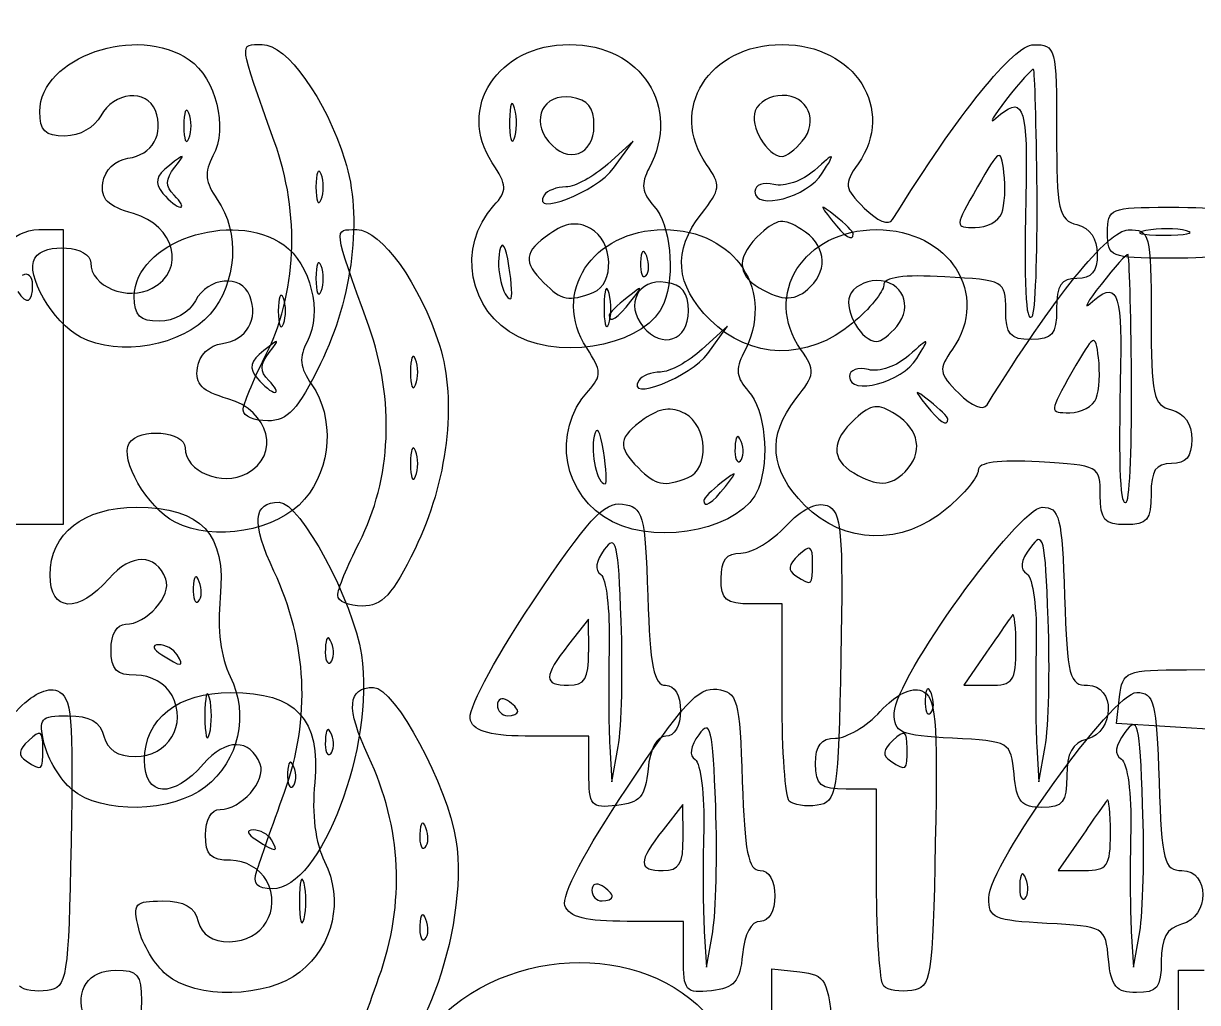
# Model space of a CAD drawing. Extents: x 0.12 to 3.39, y 0.54 to 2.4.
# Drawn here: x 2.194 to 2.5789, y 1.4214 to 1.7422 of the extents above; entities that cross this region are included whole.
import ezdxf

# ---------------------------------------------------------------- set-up
doc = ezdxf.new("R2010")
doc.units = 0
doc.layers.get('0').update_dxf_attribs({"linetype": 'CONTINUOUS'})

msp = doc.modelspace()

# ---------------------------------------------------------------- linework, layer by layer
at = {"color": 7}
for p, q in [((2.248218, 1.712865), (2.248218, 1.712865)), ((2.354987, 1.714468), (2.354987, 1.714468)), ((2.38101, 1.708744), (2.38101, 1.708744)), ((2.393808, 1.703698), (2.385528, 1.696198)), ((2.387409, 1.694825), (2.393808, 1.703698)), ((2.449308, 1.703656), (2.449308, 1.703656)), ((2.387409, 1.694825), (2.387409, 1.694825)), ((2.291551, 1.692865), (2.291551, 1.692865)), ((2.45586, 1.693152), (2.45586, 1.693152)), ((2.243423, 1.685952), (2.243423, 1.685952)), ((2.526249, 1.687389), (2.526249, 1.687389)), ((2.514697, 1.680083), (2.514697, 1.680083)), ((2.19901, 1.674685), (2.206986, 1.674685)), ((2.206986, 1.674685), (2.206986, 1.626351)), ((2.575216, 1.674321), (2.575216, 1.674321)), ((2.46601, 1.67329), (2.46601, 1.67329)), ((2.549343, 1.673698), (2.549343, 1.673698)), ((2.291551, 1.662865), (2.291551, 1.662865)), ((2.353123, 1.662865), (2.353123, 1.662865)), ((2.398287, 1.66599), (2.398287, 1.66599)), ((2.196986, 1.656548), (2.196986, 1.656548)), ((2.45201, 1.656032), (2.45201, 1.656031)), ((2.279194, 1.652185), (2.279194, 1.652185)), ((2.380737, 1.654055), (2.380737, 1.654055)), ((2.385963, 1.653788), (2.385963, 1.653788)), ((2.393102, 1.651198), (2.393102, 1.651198)), ((2.411986, 1.648064), (2.411986, 1.648064)), ((2.419087, 1.645108), (2.419087, 1.645108)), ((2.424784, 1.643018), (2.416504, 1.635518)), ((2.418385, 1.634145), (2.424784, 1.643018)), ((2.480284, 1.642976), (2.480284, 1.642976)), ((2.212677, 1.639498), (2.212677, 1.639498)), ((2.356076, 1.639646), (2.356076, 1.639646)), ((2.322527, 1.632185), (2.322527, 1.632185)), ((2.418385, 1.634145), (2.418385, 1.634145)), ((2.486836, 1.632472), (2.486836, 1.632472)), ((2.206986, 1.626351), (2.206986, 1.578018)), ((2.274399, 1.625272), (2.274399, 1.625272)), ((2.557225, 1.626709), (2.557225, 1.626709)), ((2.545673, 1.619403), (2.545673, 1.619403)), ((2.26601, 1.615497), (2.26601, 1.615497)), ((2.496986, 1.61261), (2.496986, 1.61261)), ((2.429263, 1.60531), (2.429263, 1.60531)), ((2.322527, 1.602185), (2.322527, 1.602185)), ((2.384099, 1.602185), (2.384099, 1.602185)), ((2.482986, 1.595352), (2.482986, 1.595351)), ((2.411713, 1.593375), (2.411714, 1.593375)), ((2.424078, 1.590518), (2.424078, 1.590518)), ((2.450063, 1.584428), (2.450063, 1.584428)), ((2.243653, 1.578818), (2.243653, 1.578818)), ((2.387052, 1.578966), (2.387052, 1.578966)), ((2.196986, 1.578018), (2.186986, 1.578018)), ((2.206986, 1.578018), (2.196986, 1.578018)), ((2.452676, 1.565496), (2.452676, 1.565496)), ((2.25162, 1.559323), (2.25162, 1.559323)), ((2.296986, 1.554817), (2.296986, 1.554817)), ((2.442676, 1.552031), (2.432676, 1.552031)), ((2.442676, 1.52092), (2.442676, 1.552031)), ((2.379191, 1.547031), (2.372673, 1.538698)), ((2.379269, 1.536198), (2.379191, 1.547031)), ((2.389931, 1.546427), (2.389932, 1.546427)), ((2.529913, 1.546957), (2.529914, 1.546957)), ((2.294954, 1.539323), (2.294954, 1.539323)), ((2.379265, 1.536198), (2.379269, 1.536198)), ((2.509704, 1.536198), (2.502223, 1.525364)), ((2.519344, 1.537586), (2.519343, 1.537586)), ((2.244343, 1.535364), (2.244343, 1.535364)), ((2.575242, 1.530491), (2.59614, 1.530618)), ((2.502223, 1.525364), (2.510783, 1.525364)), ((2.254974, 1.521198), (2.254974, 1.521198)), ((2.49162, 1.522656), (2.49162, 1.522656)), ((2.552313, 1.512853), (2.553329, 1.521609)), ((2.35601, 1.516834), (2.35601, 1.516834)), ((2.590828, 1.510446), (2.552313, 1.512853)), ((2.294954, 1.509323), (2.294954, 1.509323)), ((2.379343, 1.508698), (2.360905, 1.508698)), ((2.379343, 1.496809), (2.379343, 1.508698)), ((2.386186, 1.505364), (2.386887, 1.493698)), ((2.386887, 1.493698), (2.388948, 1.50529)), ((2.526186, 1.505364), (2.526887, 1.493698)), ((2.526887, 1.493698), (2.528948, 1.50529)), ((2.200319, 1.504816), (2.200319, 1.504816)), ((2.483653, 1.504816), (2.483653, 1.504816)), ((2.282597, 1.498643), (2.282596, 1.498643)), ((2.379343, 1.496809), (2.379343, 1.496809)), ((2.518721, 1.496198), (2.518721, 1.496198)), ((2.209855, 1.491198), (2.209855, 1.491198)), ((2.473653, 1.491351), (2.463653, 1.491351)), ((2.473653, 1.46024), (2.473653, 1.491351)), ((2.410167, 1.486351), (2.403649, 1.478018)), ((2.410245, 1.475518), (2.410167, 1.486351)), ((2.420907, 1.485747), (2.420908, 1.485747)), ((2.445039, 1.487446), (2.445039, 1.487446)), ((2.56089, 1.486277), (2.56089, 1.486277)), ((2.32593, 1.478643), (2.32593, 1.478643)), ((2.275319, 1.474684), (2.275319, 1.474684)), ((2.410242, 1.475518), (2.410245, 1.475518)), ((2.54068, 1.475518), (2.533199, 1.464684)), ((2.55032, 1.476906), (2.550319, 1.476906)), ((2.270466, 1.464531), (2.270466, 1.464531)), ((2.533199, 1.464684), (2.54176, 1.464684)), ((2.28595, 1.460518), (2.28595, 1.460518)), ((2.522597, 1.461976), (2.522596, 1.461976)), ((2.386986, 1.456154), (2.386986, 1.456154)), ((2.32593, 1.448643), (2.32593, 1.448643)), ((2.410319, 1.448018), (2.391881, 1.448018)), ((2.410319, 1.436129), (2.410319, 1.448018)), ((2.417162, 1.444684), (2.417863, 1.433018)), ((2.417863, 1.433018), (2.419924, 1.44461)), ((2.557162, 1.444684), (2.557863, 1.433018)), ((2.557863, 1.433018), (2.559924, 1.44461)), ((2.410319, 1.436129), (2.410319, 1.436129)), ((2.439343, 1.383694), (2.439343, 1.43247)), ((2.439343, 1.43247), (2.44851, 1.431415)), ((2.549697, 1.435518), (2.549697, 1.435518)), ((2.572677, 1.383694), (2.572677, 1.432027)), ((2.572677, 1.432027), (2.58101, 1.432027)), ((2.240831, 1.430518), (2.240831, 1.430518)), ((2.476016, 1.426766), (2.476016, 1.426766))]:
    msp.add_line(p, q, dxfattribs=at)
for points in [[(2.199343, 1.713456), (2.199343, 1.731201), (2.231365, 1.742249), (2.248338, 1.730361)], [(2.276211, 1.703698), (2.264358, 1.736726), (2.264529, 1.735365), (2.272241, 1.735365)], [(2.272241, 1.735365), (2.280265, 1.735365), (2.293057, 1.717511), (2.299377, 1.697491)], [(2.347643, 1.696614), (2.33588, 1.714567), (2.349472, 1.735365), (2.372969, 1.735365)], [(2.372969, 1.735365), (2.396575, 1.735365), (2.409785, 1.714875), (2.399077, 1.694868)], [(2.417891, 1.696071), (2.405272, 1.714087), (2.418693, 1.735365), (2.442677, 1.735365)], [(2.442677, 1.735365), (2.466561, 1.735365), (2.480085, 1.714092), (2.467566, 1.696218)], [(2.478903, 1.677973), (2.500647, 1.713023), (2.518583, 1.735244), (2.525177, 1.735301)], [(2.525177, 1.735301), (2.532378, 1.735367), (2.532677, 1.734223), (2.532677, 1.706719)], [(2.248338, 1.730361), (2.257118, 1.724211), (2.261066, 1.708144), (2.256084, 1.698835)], [(2.525118, 1.727207), (2.524692, 1.727543), (2.520704, 1.723142), (2.516255, 1.717425)], [(2.526249, 1.687389), (2.526053, 1.708952), (2.525544, 1.72687), (2.525118, 1.727207)], [(2.237215, 1.713698), (2.23446, 1.720878), (2.223533, 1.719859), (2.219343, 1.712031)], [(2.354987, 1.714468), (2.354141, 1.717711), (2.353394, 1.715865), (2.353327, 1.710365)], [(2.373495, 1.718098), (2.364427, 1.719386), (2.360113, 1.710804), (2.366164, 1.703513)], [(2.38101, 1.708744), (2.38101, 1.714805), (2.378992, 1.717318), (2.373495, 1.718098)], [(2.442677, 1.718698), (2.438895, 1.718698), (2.43493, 1.716429), (2.433866, 1.713656)], [(2.449308, 1.703656), (2.454847, 1.710329), (2.451157, 1.718698), (2.442677, 1.718698)], [(2.516255, 1.717425), (2.511807, 1.711709), (2.510232, 1.708906), (2.512755, 1.711198)], [(2.512755, 1.711198), (2.521334, 1.718988), (2.523113, 1.715393), (2.52265, 1.691198)], [(2.207559, 1.705365), (2.201083, 1.705365), (2.199343, 1.707078), (2.199343, 1.713456)], [(2.228228, 1.69806), (2.236229, 1.699199), (2.240157, 1.706033), (2.237215, 1.713698)], [(2.248218, 1.712865), (2.247293, 1.715156), (2.246536, 1.713281), (2.246536, 1.708698)], [(2.248218, 1.704531), (2.249142, 1.706823), (2.249142, 1.710573), (2.248218, 1.712865)], [(2.354863, 1.704468), (2.355777, 1.706725), (2.355832, 1.711225), (2.354987, 1.714468)], [(2.433866, 1.713656), (2.43195, 1.708664), (2.437821, 1.698698), (2.442677, 1.698698)], [(2.219343, 1.712031), (2.217257, 1.708133), (2.212364, 1.705365), (2.207559, 1.705365)], [(2.353327, 1.710365), (2.35326, 1.704865), (2.35395, 1.702211), (2.354863, 1.704468)], [(2.246536, 1.708698), (2.246536, 1.704115), (2.247293, 1.70224), (2.248218, 1.704531)], [(2.366164, 1.703513), (2.372409, 1.695987), (2.38101, 1.699018), (2.38101, 1.708744)], [(2.532677, 1.706719), (2.532677, 1.680877), (2.533329, 1.677903), (2.539343, 1.676331)], [(2.273046, 1.632756), (2.283699, 1.653636), (2.284857, 1.679606), (2.276211, 1.703698)], [(2.442677, 1.698698), (2.444061, 1.698698), (2.447045, 1.700929), (2.449308, 1.703656)], [(2.515425, 1.693385), (2.514388, 1.70162), (2.514035, 1.701428), (2.506744, 1.688667)], [(2.220014, 1.69006), (2.220614, 1.69426), (2.22388, 1.69744), (2.228228, 1.69806)], [(2.243589, 1.695119), (2.247201, 1.699754), (2.246993, 1.699828), (2.241802, 1.695755)], [(2.256084, 1.698835), (2.253203, 1.693454), (2.253525, 1.690281), (2.257528, 1.684565)], [(2.299377, 1.697491), (2.305187, 1.679084), (2.301994, 1.652517), (2.291358, 1.630778)], [(2.45586, 1.693152), (2.460241, 1.700288), (2.460213, 1.700298), (2.453259, 1.694114)], [(2.241802, 1.695755), (2.237294, 1.692218), (2.236808, 1.690086), (2.23971, 1.686589)], [(2.243423, 1.685952), (2.240417, 1.688957), (2.240456, 1.691097), (2.243589, 1.695119)], [(2.291551, 1.692865), (2.290627, 1.695156), (2.28987, 1.693281), (2.28987, 1.688698)], [(2.348198, 1.682583), (2.352654, 1.687529), (2.352594, 1.689059), (2.347643, 1.696614)], [(2.364716, 1.685968), (2.360208, 1.678673), (2.381854, 1.687121), (2.387409, 1.694825)], [(2.385528, 1.696198), (2.380973, 1.692073), (2.374807, 1.688698), (2.371825, 1.688698)], [(2.399077, 1.694868), (2.396296, 1.68967), (2.396674, 1.686822), (2.400744, 1.682325)], [(2.416224, 1.67988), (2.422578, 1.687958), (2.422706, 1.689196), (2.417891, 1.696071)], [(2.453259, 1.694114), (2.449392, 1.690676), (2.44343, 1.688595), (2.440009, 1.68949)], [(2.467566, 1.696218), (2.46286, 1.6895), (2.463024, 1.688351), (2.469626, 1.681749)], [(2.230014, 1.679954), (2.221511, 1.682378), (2.219244, 1.68467), (2.220014, 1.69006)], [(2.291551, 1.684531), (2.292475, 1.686823), (2.292475, 1.690573), (2.291551, 1.692865)], [(2.433788, 1.687233), (2.433788, 1.680722), (2.451075, 1.685358), (2.45586, 1.693152)], [(2.440009, 1.68949), (2.436565, 1.69039), (2.433788, 1.689379), (2.433788, 1.687233)], [(2.514697, 1.680083), (2.515692, 1.682678), (2.51602, 1.688664), (2.515425, 1.693385)], [(2.52265, 1.691198), (2.521964, 1.655217), (2.522458, 1.644035), (2.524642, 1.646218)], [(2.23971, 1.686589), (2.241791, 1.684082), (2.244359, 1.682031), (2.245418, 1.682031)], [(2.245418, 1.682031), (2.246477, 1.682031), (2.245579, 1.683795), (2.243423, 1.685952)], [(2.28987, 1.688698), (2.28987, 1.684115), (2.290626, 1.68224), (2.291551, 1.684531)], [(2.371825, 1.688698), (2.368843, 1.688698), (2.365644, 1.687469), (2.364716, 1.685968)], [(2.506744, 1.688667), (2.499204, 1.675469), (2.499198, 1.675365), (2.506015, 1.675365)], [(2.524642, 1.646218), (2.525723, 1.6473), (2.526446, 1.665826), (2.526249, 1.687389)], [(2.257528, 1.684565), (2.265005, 1.67389), (2.26396, 1.657228), (2.255172, 1.647011)], [(2.356076, 1.639646), (2.33982, 1.647871), (2.335946, 1.668985), (2.348198, 1.682583)], [(2.400744, 1.682325), (2.406091, 1.676417), (2.407706, 1.660331), (2.403939, 1.650514)], [(2.460177, 1.679123), (2.45489, 1.683269), (2.454772, 1.683152), (2.458918, 1.677865)], [(2.549343, 1.673698), (2.549343, 1.681661), (2.550232, 1.682031), (2.569343, 1.682031)], [(2.569343, 1.682031), (2.588454, 1.682031), (2.589343, 1.681661), (2.589343, 1.673698)], [(2.23621, 1.655472), (2.247372, 1.661445), (2.243674, 1.67606), (2.230014, 1.679954)], [(2.23032, 1.652776), (2.23032, 1.670521), (2.262341, 1.681569), (2.279314, 1.669681)], [(2.419087, 1.645108), (2.407595, 1.6566), (2.406678, 1.667743), (2.416224, 1.67988)], [(2.449024, 1.674791), (2.443078, 1.678504), (2.441094, 1.678299), (2.435691, 1.673409)], [(2.46601, 1.67329), (2.46601, 1.673982), (2.463385, 1.676607), (2.460177, 1.679123)], [(2.469626, 1.681749), (2.473915, 1.677459), (2.477643, 1.675942), (2.478903, 1.677973)], [(2.506015, 1.675365), (2.509794, 1.675365), (2.513701, 1.677488), (2.514697, 1.680083)], [(2.189054, 1.669527), (2.190142, 1.672364), (2.194622, 1.674685), (2.19901, 1.674685)], [(2.307187, 1.643018), (2.295334, 1.676046), (2.295505, 1.674685), (2.303217, 1.674685)], [(2.303217, 1.674685), (2.311241, 1.674685), (2.324034, 1.656831), (2.330353, 1.636811)], [(2.379859, 1.675089), (2.375431, 1.677458), (2.371695, 1.676971), (2.366525, 1.67335)], [(2.37862, 1.635934), (2.366856, 1.653887), (2.380448, 1.674685), (2.403945, 1.674685)], [(2.380737, 1.654055), (2.387979, 1.656834), (2.387385, 1.671061), (2.379859, 1.675089)], [(2.403945, 1.674685), (2.427551, 1.674685), (2.440761, 1.654195), (2.430054, 1.634188)], [(2.448867, 1.635391), (2.436248, 1.653407), (2.449669, 1.674685), (2.473653, 1.674685)], [(2.45201, 1.656031), (2.458065, 1.662087), (2.456818, 1.669923), (2.449024, 1.674791)], [(2.458918, 1.677865), (2.463273, 1.672312), (2.46601, 1.670546), (2.46601, 1.67329)], [(2.473653, 1.674685), (2.497537, 1.674685), (2.511062, 1.653412), (2.498542, 1.635538)], [(2.50988, 1.617293), (2.531623, 1.652343), (2.54956, 1.674564), (2.556153, 1.674621)], [(2.539343, 1.676331), (2.543658, 1.675202), (2.54601, 1.671784), (2.54601, 1.666643)], [(2.556153, 1.674621), (2.563354, 1.674687), (2.563653, 1.673543), (2.563653, 1.646039)], [(2.561882, 1.674388), (2.557736, 1.673591), (2.560343, 1.672908), (2.567677, 1.672871)], [(2.575216, 1.674321), (2.572029, 1.675156), (2.566029, 1.675186), (2.561882, 1.674388)], [(2.567677, 1.672871), (2.57501, 1.672838), (2.578403, 1.673487), (2.575216, 1.674321)], [(2.197685, 1.665378), (2.200943, 1.67065), (2.21601, 1.669365), (2.21601, 1.663815)], [(2.353123, 1.662865), (2.352041, 1.669629), (2.3509, 1.671434), (2.350085, 1.66767)], [(2.366525, 1.67335), (2.357971, 1.667359), (2.357596, 1.664255), (2.364581, 1.657269)], [(2.435691, 1.673409), (2.427779, 1.666249), (2.4276, 1.660045), (2.435176, 1.655632)], [(2.569343, 1.665365), (2.550232, 1.665365), (2.549343, 1.665735), (2.549343, 1.673698)], [(2.589343, 1.673698), (2.589343, 1.665735), (2.588454, 1.665365), (2.569343, 1.665365)], [(2.279314, 1.669681), (2.288094, 1.663531), (2.292042, 1.647464), (2.28706, 1.638155)], [(2.350085, 1.66767), (2.348844, 1.661941), (2.351111, 1.652031), (2.353661, 1.652031)], [(2.398287, 1.66599), (2.397223, 1.668649), (2.396433, 1.667859), (2.396273, 1.663976)], [(2.54601, 1.666643), (2.54601, 1.66092), (2.544145, 1.658698), (2.539343, 1.658698)], [(2.556094, 1.666527), (2.555668, 1.666863), (2.55168, 1.662462), (2.547231, 1.656745)], [(2.212677, 1.639498), (2.203566, 1.644303), (2.194419, 1.660093), (2.197685, 1.665378)], [(2.21601, 1.663815), (2.21601, 1.656103), (2.228077, 1.651119), (2.23621, 1.655472)], [(2.291551, 1.662865), (2.290627, 1.665156), (2.28987, 1.663281), (2.28987, 1.658698)], [(2.291551, 1.654531), (2.292475, 1.656823), (2.292475, 1.660573), (2.291551, 1.662865)], [(2.353661, 1.652031), (2.354318, 1.652031), (2.354076, 1.656906), (2.353123, 1.662865)], [(2.396273, 1.663976), (2.396129, 1.660462), (2.396917, 1.658493), (2.398024, 1.659601)], [(2.398024, 1.659601), (2.399132, 1.660709), (2.39925, 1.663583), (2.398287, 1.66599)], [(2.557225, 1.626709), (2.557029, 1.648272), (2.55652, 1.66619), (2.556094, 1.666527)], [(2.196986, 1.656548), (2.196986, 1.659406), (2.195462, 1.660803), (2.193599, 1.659651)], [(2.268192, 1.653018), (2.265436, 1.660198), (2.254509, 1.659179), (2.25032, 1.651351)], [(2.496004, 1.659235), (2.482387, 1.660004), (2.476, 1.659124), (2.476004, 1.656494)], [(2.51601, 1.648402), (2.51601, 1.657915), (2.515617, 1.658128), (2.496004, 1.659235)], [(2.192129, 1.654454), (2.194986, 1.649831), (2.196986, 1.650693), (2.196986, 1.656548)], [(2.28987, 1.658698), (2.28987, 1.654115), (2.290626, 1.65224), (2.291551, 1.654531)], [(2.364581, 1.657269), (2.370326, 1.651525), (2.37284, 1.651024), (2.380737, 1.654055)], [(2.385963, 1.653788), (2.385117, 1.657031), (2.384371, 1.655185), (2.384303, 1.649685)], [(2.404471, 1.657418), (2.395403, 1.658706), (2.391089, 1.650124), (2.39714, 1.642833)], [(2.393102, 1.651198), (2.397248, 1.656485), (2.39713, 1.656603), (2.391843, 1.652457)], [(2.411986, 1.648064), (2.411986, 1.654125), (2.409968, 1.656638), (2.404471, 1.657418)], [(2.435176, 1.655632), (2.442935, 1.651112), (2.447192, 1.651214), (2.45201, 1.656032)], [(2.473653, 1.658018), (2.469871, 1.658018), (2.465906, 1.655749), (2.464842, 1.652976)], [(2.476004, 1.656494), (2.476007, 1.654366), (2.471395, 1.648741), (2.465754, 1.643994)], [(2.480284, 1.642976), (2.485823, 1.649649), (2.482134, 1.658018), (2.473653, 1.658018)], [(2.539343, 1.658698), (2.534158, 1.658698), (2.532677, 1.656476), (2.532677, 1.648698)], [(2.547231, 1.656745), (2.542783, 1.651029), (2.541208, 1.648226), (2.543731, 1.650518)], [(2.543731, 1.650518), (2.55231, 1.658308), (2.554089, 1.654713), (2.553627, 1.630518)], [(2.238536, 1.644685), (2.23206, 1.644685), (2.23032, 1.646398), (2.23032, 1.652776)], [(2.25032, 1.651351), (2.248233, 1.647453), (2.24334, 1.644685), (2.238536, 1.644685)], [(2.259204, 1.63738), (2.267205, 1.638519), (2.271133, 1.645353), (2.268192, 1.653018)], [(2.279194, 1.652185), (2.278269, 1.654476), (2.277513, 1.652601), (2.277513, 1.648018)], [(2.279194, 1.643851), (2.280118, 1.646143), (2.280118, 1.649893), (2.279194, 1.652185)], [(2.385839, 1.643788), (2.386753, 1.646045), (2.386808, 1.650545), (2.385963, 1.653788)], [(2.391843, 1.652457), (2.388635, 1.64994), (2.38601, 1.647315), (2.38601, 1.646623)], [(2.38601, 1.646623), (2.38601, 1.64388), (2.388747, 1.645645), (2.393102, 1.651198)], [(2.464842, 1.652976), (2.462927, 1.647984), (2.468797, 1.638018), (2.473653, 1.638018)], [(2.277513, 1.648018), (2.277513, 1.643435), (2.278269, 1.64156), (2.279194, 1.643851)], [(2.403939, 1.650514), (2.398986, 1.637606), (2.37215, 1.631513), (2.356076, 1.639646)], [(2.384303, 1.649685), (2.384236, 1.644185), (2.384926, 1.641531), (2.385839, 1.643788)], [(2.39714, 1.642833), (2.403385, 1.635307), (2.411986, 1.638338), (2.411986, 1.648064)], [(2.524343, 1.638698), (2.517363, 1.638698), (2.51601, 1.640273), (2.51601, 1.648402)], [(2.532677, 1.648698), (2.532677, 1.640254), (2.53138, 1.638698), (2.524343, 1.638698)], [(2.255172, 1.647011), (2.246189, 1.636569), (2.225251, 1.632867), (2.212677, 1.639498)], [(2.465754, 1.643994), (2.451044, 1.631617), (2.432127, 1.632068), (2.419087, 1.645108)], [(2.563653, 1.646039), (2.563653, 1.620197), (2.564305, 1.617223), (2.57032, 1.615651)], [(2.304023, 1.572076), (2.314675, 1.592956), (2.315833, 1.618926), (2.307187, 1.643018)], [(2.473653, 1.638018), (2.475037, 1.638018), (2.478021, 1.640249), (2.480284, 1.642976)], [(2.546402, 1.632705), (2.545364, 1.64094), (2.545011, 1.640748), (2.53772, 1.627987)], [(2.25099, 1.62938), (2.25159, 1.63358), (2.254856, 1.63676), (2.259204, 1.63738)], [(2.274566, 1.634439), (2.278177, 1.639074), (2.277969, 1.639148), (2.272778, 1.635075)], [(2.28706, 1.638155), (2.28418, 1.632774), (2.284501, 1.629601), (2.288505, 1.623885)], [(2.330353, 1.636811), (2.336163, 1.618404), (2.33297, 1.591837), (2.322334, 1.570098)], [(2.379174, 1.621903), (2.38363, 1.626849), (2.38357, 1.628379), (2.37862, 1.635934)], [(2.486836, 1.632472), (2.491217, 1.639608), (2.491189, 1.639618), (2.484235, 1.633434)], [(2.26601, 1.615497), (2.26601, 1.617404), (2.269176, 1.62517), (2.273046, 1.632756)], [(2.272778, 1.635075), (2.26827, 1.631538), (2.267784, 1.629406), (2.270687, 1.625909)], [(2.274399, 1.625272), (2.271394, 1.628277), (2.271432, 1.630417), (2.274566, 1.634439)], [(2.322527, 1.632185), (2.321603, 1.634476), (2.320846, 1.632601), (2.320846, 1.628018)], [(2.322527, 1.623851), (2.323452, 1.626143), (2.323452, 1.629893), (2.322527, 1.632185)], [(2.395692, 1.625288), (2.391184, 1.617993), (2.41283, 1.626441), (2.418385, 1.634145)], [(2.416504, 1.635518), (2.411949, 1.631393), (2.405783, 1.628018), (2.402801, 1.628018)], [(2.430054, 1.634188), (2.427272, 1.62899), (2.42765, 1.626142), (2.43172, 1.621645)], [(2.4472, 1.6192), (2.453554, 1.627278), (2.453682, 1.628516), (2.448867, 1.635391)], [(2.464764, 1.626553), (2.464764, 1.620042), (2.482051, 1.624678), (2.486836, 1.632472)], [(2.484235, 1.633434), (2.480369, 1.629996), (2.474406, 1.627915), (2.470985, 1.62881)], [(2.498542, 1.635538), (2.493837, 1.62882), (2.494, 1.627671), (2.500602, 1.621069)], [(2.545673, 1.619403), (2.546668, 1.621998), (2.546997, 1.627984), (2.546402, 1.632705)], [(2.26099, 1.619274), (2.252488, 1.621698), (2.25022, 1.62399), (2.25099, 1.62938)], [(2.291358, 1.630778), (2.283969, 1.615675), (2.280614, 1.612031), (2.274098, 1.612031)], [(2.470985, 1.62881), (2.467541, 1.62971), (2.464764, 1.628699), (2.464764, 1.626553)], [(2.553627, 1.630518), (2.55294, 1.594537), (2.553434, 1.583355), (2.555618, 1.585538)], [(2.270687, 1.625909), (2.272767, 1.623402), (2.275336, 1.621351), (2.276394, 1.621351)], [(2.276394, 1.621351), (2.277453, 1.621351), (2.276556, 1.623115), (2.274399, 1.625272)], [(2.320846, 1.628018), (2.320846, 1.623435), (2.321603, 1.62156), (2.322527, 1.623851)], [(2.402801, 1.628018), (2.399819, 1.628018), (2.39662, 1.626789), (2.395692, 1.625288)], [(2.53772, 1.627987), (2.53018, 1.614789), (2.530174, 1.614685), (2.536991, 1.614685)], [(2.555618, 1.585538), (2.556699, 1.58662), (2.557422, 1.605146), (2.557225, 1.626709)], [(2.288505, 1.623885), (2.295982, 1.61321), (2.294936, 1.596548), (2.286148, 1.586331)], [(2.387052, 1.578966), (2.370796, 1.587191), (2.366922, 1.608305), (2.379174, 1.621903)], [(2.43172, 1.621645), (2.437067, 1.615737), (2.438683, 1.599651), (2.434915, 1.589834)], [(2.491153, 1.618443), (2.485866, 1.622589), (2.485748, 1.622472), (2.489894, 1.617185)], [(2.500602, 1.621069), (2.504892, 1.616779), (2.50862, 1.615262), (2.50988, 1.617293)], [(2.267186, 1.594792), (2.278348, 1.600765), (2.27465, 1.61538), (2.26099, 1.619274)], [(2.410835, 1.614409), (2.406407, 1.616778), (2.402671, 1.616291), (2.397501, 1.61267)], [(2.450063, 1.584428), (2.438571, 1.59592), (2.437654, 1.607063), (2.4472, 1.6192)], [(2.48, 1.614111), (2.474054, 1.617824), (2.47207, 1.617619), (2.466667, 1.612729)], [(2.489894, 1.617185), (2.494249, 1.611632), (2.496986, 1.609866), (2.496986, 1.61261)], [(2.496986, 1.61261), (2.496986, 1.613302), (2.494361, 1.615927), (2.491153, 1.618443)], [(2.536991, 1.614685), (2.54077, 1.614685), (2.544677, 1.616808), (2.545673, 1.619403)], [(2.274098, 1.612031), (2.26965, 1.612031), (2.26601, 1.613591), (2.26601, 1.615497)], [(2.411714, 1.593375), (2.418956, 1.596154), (2.418361, 1.610381), (2.410835, 1.614409)], [(2.466667, 1.612729), (2.458756, 1.605569), (2.458576, 1.599365), (2.466153, 1.594952)], [(2.482986, 1.595351), (2.489042, 1.601407), (2.487794, 1.609243), (2.48, 1.614111)], [(2.57032, 1.615651), (2.574634, 1.614522), (2.576986, 1.611104), (2.576986, 1.605963)], [(2.228661, 1.604698), (2.23192, 1.60997), (2.246986, 1.608685), (2.246986, 1.603135)], [(2.384099, 1.602185), (2.383017, 1.608949), (2.381876, 1.610754), (2.381061, 1.60699)], [(2.397501, 1.61267), (2.388947, 1.606679), (2.388572, 1.603575), (2.395557, 1.596589)], [(2.381061, 1.60699), (2.37982, 1.601261), (2.382087, 1.591351), (2.384638, 1.591351)], [(2.429263, 1.60531), (2.428199, 1.607969), (2.427409, 1.607179), (2.427249, 1.603296)], [(2.429, 1.598921), (2.430108, 1.600029), (2.430226, 1.602903), (2.429263, 1.60531)], [(2.576986, 1.605963), (2.576986, 1.60024), (2.575121, 1.598018), (2.57032, 1.598018)], [(2.243653, 1.578818), (2.234542, 1.583623), (2.225395, 1.599413), (2.228661, 1.604698)], [(2.246986, 1.603135), (2.246986, 1.595423), (2.259053, 1.590439), (2.267186, 1.594792)], [(2.322527, 1.602185), (2.321603, 1.604476), (2.320846, 1.602601), (2.320846, 1.598018)], [(2.322527, 1.593851), (2.323452, 1.596143), (2.323452, 1.599893), (2.322527, 1.602185)], [(2.384638, 1.591351), (2.385294, 1.591351), (2.385052, 1.596226), (2.384099, 1.602185)], [(2.427249, 1.603296), (2.427105, 1.599782), (2.427893, 1.597813), (2.429, 1.598921)], [(2.320846, 1.598018), (2.320846, 1.593435), (2.321603, 1.59156), (2.322527, 1.593851)], [(2.52698, 1.598555), (2.513364, 1.599324), (2.506976, 1.598444), (2.50698, 1.595814)], [(2.546986, 1.587722), (2.546986, 1.597235), (2.546593, 1.597448), (2.52698, 1.598555)], [(2.57032, 1.598018), (2.565134, 1.598018), (2.563653, 1.595796), (2.563653, 1.588018)], [(2.395557, 1.596589), (2.401302, 1.590845), (2.403817, 1.590344), (2.411713, 1.593375)], [(2.424078, 1.590518), (2.428224, 1.595805), (2.428106, 1.595923), (2.42282, 1.591777)], [(2.466153, 1.594952), (2.473912, 1.590432), (2.478168, 1.590534), (2.482986, 1.595352)], [(2.50698, 1.595814), (2.506984, 1.593686), (2.502371, 1.588061), (2.49673, 1.583314)], [(2.434915, 1.589834), (2.429962, 1.576926), (2.403126, 1.570833), (2.387052, 1.578966)], [(2.42282, 1.591777), (2.419611, 1.58926), (2.416986, 1.586635), (2.416986, 1.585943)], [(2.416986, 1.585943), (2.416986, 1.5832), (2.419724, 1.584965), (2.424078, 1.590518)], [(2.286148, 1.586331), (2.277166, 1.575889), (2.256227, 1.572187), (2.243653, 1.578818)], [(2.55532, 1.578018), (2.548339, 1.578018), (2.546986, 1.579593), (2.546986, 1.587722)], [(2.563653, 1.588018), (2.563653, 1.579574), (2.562357, 1.578018), (2.55532, 1.578018)], [(2.202676, 1.561514), (2.202676, 1.575125), (2.213626, 1.583697), (2.23101, 1.583697)], [(2.23101, 1.583697), (2.252404, 1.583697), (2.260478, 1.575009), (2.258473, 1.554143)], [(2.276104, 1.562753), (2.268669, 1.57857), (2.26918, 1.585364), (2.277806, 1.585364)], [(2.277806, 1.585364), (2.28465, 1.585364), (2.302127, 1.552968), (2.30477, 1.53538)], [(2.360757, 1.552386), (2.379004, 1.579793), (2.384312, 1.585599), (2.390335, 1.584742)], [(2.390335, 1.584742), (2.397175, 1.583769), (2.397742, 1.581706), (2.39864, 1.554531)], [(2.443906, 1.577504), (2.449075, 1.583079), (2.45405, 1.58555), (2.457466, 1.58424)], [(2.49673, 1.583314), (2.48202, 1.570937), (2.463103, 1.571388), (2.450063, 1.584428)], [(2.457466, 1.58424), (2.46215, 1.582442), (2.462738, 1.575902), (2.461935, 1.5346)], [(2.479458, 1.516364), (2.479632, 1.527408), (2.52017, 1.583698), (2.527951, 1.583698)], [(2.527951, 1.583698), (2.533691, 1.583698), (2.534441, 1.580723), (2.535306, 1.554531)], [(2.389932, 1.546427), (2.388995, 1.572101), (2.388269, 1.575169), (2.384383, 1.569855)], [(2.429208, 1.568698), (2.432801, 1.568698), (2.439415, 1.57266), (2.443906, 1.577504)], [(2.529914, 1.546957), (2.528933, 1.573902), (2.528326, 1.576358), (2.524081, 1.570561)], [(2.296986, 1.554817), (2.296986, 1.556724), (2.300153, 1.56449), (2.304023, 1.572076)], [(2.452676, 1.565496), (2.452676, 1.571138), (2.451889, 1.571563), (2.448045, 1.567996)], [(2.524081, 1.570561), (2.520843, 1.566139), (2.520477, 1.56339), (2.522924, 1.561878)], [(2.24061, 1.560203), (2.237358, 1.568679), (2.229317, 1.568718), (2.221991, 1.560292)], [(2.322334, 1.570098), (2.314945, 1.554995), (2.31159, 1.551351), (2.305074, 1.551351)], [(2.384383, 1.569855), (2.381588, 1.566032), (2.381147, 1.562976), (2.383208, 1.561702)], [(2.422676, 1.560364), (2.422676, 1.566418), (2.424463, 1.568698), (2.429208, 1.568698)], [(2.448045, 1.567996), (2.44469, 1.564882), (2.444461, 1.563023), (2.447212, 1.561249)], [(2.279544, 1.490364), (2.288237, 1.514586), (2.287055, 1.539456), (2.276104, 1.562753)], [(2.447212, 1.561249), (2.452547, 1.557808), (2.452676, 1.557909), (2.452676, 1.565496)], [(2.221991, 1.560292), (2.211954, 1.548749), (2.202676, 1.549336), (2.202676, 1.561514)], [(2.227438, 1.545364), (2.234338, 1.545364), (2.242693, 1.554777), (2.24061, 1.560203)], [(2.25162, 1.559323), (2.250556, 1.561982), (2.249766, 1.561192), (2.249606, 1.557309)], [(2.251357, 1.552934), (2.252465, 1.554041), (2.252583, 1.556916), (2.25162, 1.559323)], [(2.383208, 1.561702), (2.385021, 1.560582), (2.386275, 1.550072), (2.385994, 1.538348)], [(2.432676, 1.552031), (2.424232, 1.552031), (2.422676, 1.553327), (2.422676, 1.560364)], [(2.522924, 1.561878), (2.524965, 1.560616), (2.526285, 1.550501), (2.525994, 1.538348)], [(2.249606, 1.557309), (2.249462, 1.553795), (2.25025, 1.551826), (2.251357, 1.552934)], [(2.258473, 1.554143), (2.257477, 1.543786), (2.258653, 1.534423), (2.26172, 1.528275)], [(2.305074, 1.551351), (2.300626, 1.551351), (2.296986, 1.552911), (2.296986, 1.554817)], [(2.340493, 1.513842), (2.339291, 1.516974), (2.347221, 1.532057), (2.360757, 1.552386)], [(2.39864, 1.554531), (2.399396, 1.531612), (2.400646, 1.525364), (2.404473, 1.525364)], [(2.535306, 1.554531), (2.536178, 1.528107), (2.536884, 1.525364), (2.542806, 1.525364)], [(2.518264, 1.54842), (2.517671, 1.547656), (2.513818, 1.542156), (2.509704, 1.536198)], [(2.519343, 1.537586), (2.519343, 1.544309), (2.518858, 1.549184), (2.518264, 1.54842)], [(2.222676, 1.537031), (2.222676, 1.542031), (2.224581, 1.545364), (2.227438, 1.545364)], [(2.388948, 1.50529), (2.390082, 1.511666), (2.390524, 1.530178), (2.389931, 1.546427)], [(2.528948, 1.50529), (2.530082, 1.511666), (2.530516, 1.530416), (2.529913, 1.546957)], [(2.294954, 1.539323), (2.293889, 1.541982), (2.2931, 1.541192), (2.29294, 1.537309)], [(2.230893, 1.528698), (2.224351, 1.528698), (2.222676, 1.530396), (2.222676, 1.537031)], [(2.238313, 1.538647), (2.235928, 1.538613), (2.236339, 1.537306), (2.239343, 1.535364)], [(2.244343, 1.535364), (2.24321, 1.537198), (2.240497, 1.538675), (2.238313, 1.538647)], [(2.29294, 1.537309), (2.292795, 1.533795), (2.293583, 1.531826), (2.29469, 1.532934)], [(2.29469, 1.532934), (2.295798, 1.534041), (2.295916, 1.536916), (2.294954, 1.539323)], [(2.372673, 1.538698), (2.36438, 1.528095), (2.36438, 1.525364), (2.372673, 1.525364)], [(2.372673, 1.525364), (2.377987, 1.525364), (2.379324, 1.527562), (2.379265, 1.536198)], [(2.385994, 1.538348), (2.385714, 1.526624), (2.3858, 1.511781), (2.386186, 1.505364)], [(2.510783, 1.525364), (2.518419, 1.525364), (2.519344, 1.526685), (2.519344, 1.537586)], [(2.525994, 1.538348), (2.525714, 1.526624), (2.5258, 1.511781), (2.526186, 1.505364)], [(2.239343, 1.535364), (2.245747, 1.531226), (2.246901, 1.531226), (2.244343, 1.535364)], [(2.30477, 1.53538), (2.309285, 1.505336), (2.291531, 1.458698), (2.275579, 1.458698)], [(2.461935, 1.5346), (2.46106, 1.489605), (2.460642, 1.486978), (2.454206, 1.486057)], [(2.242676, 1.522031), (2.24059, 1.525929), (2.235697, 1.528698), (2.230893, 1.528698)], [(2.26172, 1.528275), (2.26798, 1.515726), (2.26463, 1.500718), (2.253638, 1.492071)], [(2.553329, 1.521609), (2.554302, 1.530006), (2.555199, 1.530369), (2.575242, 1.530491)], [(2.191548, 1.516824), (2.196718, 1.522399), (2.201693, 1.52487), (2.205109, 1.52356)], [(2.254974, 1.521198), (2.254135, 1.524406), (2.25345, 1.521781), (2.25345, 1.515364)], [(2.30708, 1.502073), (2.299645, 1.51789), (2.300156, 1.524684), (2.308782, 1.524684)], [(2.308782, 1.524684), (2.315627, 1.524684), (2.333103, 1.492288), (2.335746, 1.4747)], [(2.391733, 1.491706), (2.409981, 1.519113), (2.415288, 1.524919), (2.421312, 1.524062)], [(2.404473, 1.525364), (2.407446, 1.525364), (2.409343, 1.522117), (2.409343, 1.517031)], [(2.474882, 1.516824), (2.480051, 1.522399), (2.485027, 1.52487), (2.488442, 1.52356)], [(2.49162, 1.522656), (2.490556, 1.525315), (2.489766, 1.524525), (2.489606, 1.520642)], [(2.542806, 1.525364), (2.551971, 1.525364), (2.551859, 1.510133), (2.542676, 1.507732)], [(2.205109, 1.52356), (2.209793, 1.521762), (2.210381, 1.515222), (2.209578, 1.47392)], [(2.23058, 1.502031), (2.241431, 1.502031), (2.24777, 1.512513), (2.242676, 1.522031)], [(2.233653, 1.500834), (2.233653, 1.514445), (2.244602, 1.523017), (2.261986, 1.523017)], [(2.254974, 1.509531), (2.255813, 1.512739), (2.255813, 1.517989), (2.254974, 1.521198)], [(2.261986, 1.523017), (2.28338, 1.523017), (2.291454, 1.514329), (2.289449, 1.493463)], [(2.352676, 1.520364), (2.350843, 1.521497), (2.349343, 1.520835), (2.349343, 1.518894)], [(2.35601, 1.516834), (2.35601, 1.517643), (2.35451, 1.519231), (2.352676, 1.520364)], [(2.421312, 1.524062), (2.428151, 1.523089), (2.428718, 1.521026), (2.429616, 1.493851)], [(2.445039, 1.487446), (2.44374, 1.488745), (2.442676, 1.503809), (2.442676, 1.52092)], [(2.488442, 1.52356), (2.493126, 1.521762), (2.493715, 1.515222), (2.492911, 1.47392)], [(2.489606, 1.520642), (2.489462, 1.517128), (2.49025, 1.515159), (2.491357, 1.516267)], [(2.491357, 1.516267), (2.492465, 1.517375), (2.492583, 1.52025), (2.49162, 1.522656)], [(2.510434, 1.455684), (2.510608, 1.466728), (2.551147, 1.523018), (2.558927, 1.523018)], [(2.558927, 1.523018), (2.564667, 1.523018), (2.565418, 1.520043), (2.566282, 1.493851)], [(2.349343, 1.518894), (2.349343, 1.516953), (2.350843, 1.515364), (2.352676, 1.515364)], [(2.352676, 1.515364), (2.35451, 1.515364), (2.35601, 1.516025), (2.35601, 1.516834)], [(2.409343, 1.517031), (2.409343, 1.512009), (2.40744, 1.508698), (2.404554, 1.508698)], [(2.460184, 1.508018), (2.463777, 1.508018), (2.470391, 1.51198), (2.474882, 1.516824)], [(2.200791, 1.506198), (2.198792, 1.514638), (2.19941, 1.515364), (2.208593, 1.515364)], [(2.208593, 1.515364), (2.215762, 1.515364), (2.219056, 1.51349), (2.220309, 1.508698)], [(2.25345, 1.515364), (2.25345, 1.508948), (2.254135, 1.506323), (2.254974, 1.509531)], [(2.360905, 1.508698), (2.347361, 1.508698), (2.341943, 1.510063), (2.340493, 1.513842)], [(2.420908, 1.485747), (2.419972, 1.511421), (2.419245, 1.514489), (2.415359, 1.509175)], [(2.49851, 1.508031), (2.481246, 1.508931), (2.479355, 1.509758), (2.479458, 1.516364)], [(2.56089, 1.486277), (2.559909, 1.513222), (2.559302, 1.515678), (2.555057, 1.509881)], [(2.200319, 1.504816), (2.200319, 1.510458), (2.199532, 1.510883), (2.195688, 1.507316)], [(2.294954, 1.509323), (2.293889, 1.511982), (2.2931, 1.511192), (2.29294, 1.507309)], [(2.29469, 1.502934), (2.295798, 1.504041), (2.295916, 1.506916), (2.294954, 1.509323)], [(2.415359, 1.509175), (2.412564, 1.505352), (2.412123, 1.502296), (2.414184, 1.501022)], [(2.483653, 1.504816), (2.483653, 1.510458), (2.482865, 1.510883), (2.479022, 1.507316)], [(2.555057, 1.509881), (2.551819, 1.505459), (2.551453, 1.50271), (2.5539, 1.501198)], [(2.195688, 1.507316), (2.192333, 1.504202), (2.192104, 1.502343), (2.194855, 1.500569)], [(2.209855, 1.491198), (2.206063, 1.494406), (2.201984, 1.501156), (2.200791, 1.506198)], [(2.220309, 1.508698), (2.221479, 1.504222), (2.224856, 1.502031), (2.23058, 1.502031)], [(2.271587, 1.499523), (2.268334, 1.507999), (2.260293, 1.508038), (2.252967, 1.499612)], [(2.29294, 1.507309), (2.292795, 1.503795), (2.293583, 1.501826), (2.29469, 1.502934)], [(2.404554, 1.508698), (2.401588, 1.508698), (2.399368, 1.504575), (2.398721, 1.497864)], [(2.453653, 1.499684), (2.453653, 1.505738), (2.455439, 1.508018), (2.460184, 1.508018)], [(2.479022, 1.507316), (2.475667, 1.504202), (2.475437, 1.502343), (2.478188, 1.500569)], [(2.518721, 1.496198), (2.517689, 1.506908), (2.517459, 1.507042), (2.49851, 1.508031)], [(2.542676, 1.507732), (2.537822, 1.506462), (2.53601, 1.503185), (2.53601, 1.495676)], [(2.194855, 1.500569), (2.20019, 1.497128), (2.200319, 1.497229), (2.200319, 1.504816)], [(2.282596, 1.498643), (2.281532, 1.501302), (2.280742, 1.500512), (2.280583, 1.496629)], [(2.31052, 1.429684), (2.319213, 1.453906), (2.318031, 1.478776), (2.30708, 1.502073)], [(2.478188, 1.500569), (2.483523, 1.497128), (2.483653, 1.497229), (2.483653, 1.504816)], [(2.5539, 1.501198), (2.555941, 1.499936), (2.557261, 1.489821), (2.556971, 1.477668)], [(2.252967, 1.499612), (2.24293, 1.488069), (2.233653, 1.488656), (2.233653, 1.500834)], [(2.258415, 1.484684), (2.265314, 1.484684), (2.273669, 1.494097), (2.271587, 1.499523)], [(2.282333, 1.492254), (2.283441, 1.493361), (2.283559, 1.496236), (2.282597, 1.498643)], [(2.398721, 1.497864), (2.397851, 1.488837), (2.396148, 1.486855), (2.38851, 1.485976)], [(2.414184, 1.501022), (2.415997, 1.499902), (2.417251, 1.489392), (2.416971, 1.477668)], [(2.463653, 1.491351), (2.455208, 1.491351), (2.453653, 1.492647), (2.453653, 1.499684)], [(2.280583, 1.496629), (2.280438, 1.493115), (2.281226, 1.491146), (2.282333, 1.492254)], [(2.289449, 1.493463), (2.288453, 1.483106), (2.289629, 1.473743), (2.292696, 1.467595)], [(2.38851, 1.485976), (2.380026, 1.484999), (2.379343, 1.485807), (2.379343, 1.496809)], [(2.429616, 1.493851), (2.430372, 1.470932), (2.431622, 1.464684), (2.435449, 1.464684)], [(2.527887, 1.485364), (2.52116, 1.485364), (2.519586, 1.487225), (2.518721, 1.496198)], [(2.53601, 1.495676), (2.53601, 1.48697), (2.534744, 1.485364), (2.527887, 1.485364)], [(2.566282, 1.493851), (2.567155, 1.467427), (2.56786, 1.464684), (2.573782, 1.464684)], [(2.253638, 1.492071), (2.242755, 1.483511), (2.219488, 1.483046), (2.209855, 1.491198)], [(2.270466, 1.464531), (2.271512, 1.467739), (2.275596, 1.479364), (2.279544, 1.490364)], [(2.371469, 1.453162), (2.370268, 1.456294), (2.378197, 1.471377), (2.391733, 1.491706)], [(2.419924, 1.44461), (2.421058, 1.450986), (2.4215, 1.469498), (2.420907, 1.485747)], [(2.454206, 1.486057), (2.450464, 1.485521), (2.446339, 1.486146), (2.445039, 1.487446)], [(2.54924, 1.48774), (2.548647, 1.486976), (2.544795, 1.481476), (2.54068, 1.475518)], [(2.550319, 1.476906), (2.550319, 1.483629), (2.549834, 1.488504), (2.54924, 1.48774)], [(2.559924, 1.44461), (2.561058, 1.450986), (2.561492, 1.469736), (2.56089, 1.486277)], [(2.253653, 1.476351), (2.253653, 1.481351), (2.255557, 1.484684), (2.258415, 1.484684)], [(2.275319, 1.474684), (2.274186, 1.476518), (2.271473, 1.477995), (2.269289, 1.477967)], [(2.32593, 1.478643), (2.324865, 1.481302), (2.324076, 1.480512), (2.323916, 1.476629)], [(2.325667, 1.472254), (2.326774, 1.473361), (2.326893, 1.476236), (2.32593, 1.478643)], [(2.403649, 1.478018), (2.395356, 1.467415), (2.395356, 1.464684), (2.403649, 1.464684)], [(2.261869, 1.468018), (2.255327, 1.468018), (2.253653, 1.469716), (2.253653, 1.476351)], [(2.269289, 1.477967), (2.266904, 1.477933), (2.267315, 1.476626), (2.270319, 1.474684)], [(2.270319, 1.474684), (2.276723, 1.470546), (2.277877, 1.470546), (2.275319, 1.474684)], [(2.335746, 1.4747), (2.340261, 1.444656), (2.322507, 1.398018), (2.306555, 1.398018)], [(2.323916, 1.476629), (2.323771, 1.473115), (2.324559, 1.471146), (2.325667, 1.472254)], [(2.403649, 1.464684), (2.408963, 1.464684), (2.410301, 1.466882), (2.410242, 1.475518)], [(2.416971, 1.477668), (2.416691, 1.465944), (2.416776, 1.451101), (2.417162, 1.444684)], [(2.54176, 1.464684), (2.549395, 1.464684), (2.55032, 1.466005), (2.55032, 1.476906)], [(2.556971, 1.477668), (2.556691, 1.465944), (2.556776, 1.451101), (2.557162, 1.444684)], [(2.209578, 1.47392), (2.208702, 1.428925), (2.208285, 1.426298), (2.201849, 1.425377)], [(2.492911, 1.47392), (2.492036, 1.428925), (2.491618, 1.426298), (2.485182, 1.425377)], [(2.273653, 1.461351), (2.271566, 1.465249), (2.266673, 1.468018), (2.261869, 1.468018)], [(2.292696, 1.467595), (2.298957, 1.455046), (2.295606, 1.440038), (2.284614, 1.431391)], [(2.275579, 1.458698), (2.270398, 1.458698), (2.269062, 1.460221), (2.270466, 1.464531)], [(2.28595, 1.460518), (2.285112, 1.463726), (2.284426, 1.461101), (2.284426, 1.454684)], [(2.435449, 1.464684), (2.438422, 1.464684), (2.440319, 1.461437), (2.440319, 1.456351)], [(2.522596, 1.461976), (2.521532, 1.464635), (2.520742, 1.463845), (2.520583, 1.459962)], [(2.573782, 1.464684), (2.582947, 1.464684), (2.582835, 1.449453), (2.573652, 1.447052)], [(2.261557, 1.441351), (2.272407, 1.441351), (2.278747, 1.451833), (2.273653, 1.461351)], [(2.28595, 1.448851), (2.286789, 1.452059), (2.286789, 1.457309), (2.28595, 1.460518)], [(2.383653, 1.459684), (2.381819, 1.460817), (2.380319, 1.460155), (2.380319, 1.458214)], [(2.386986, 1.456154), (2.386986, 1.456963), (2.385486, 1.458551), (2.383653, 1.459684)], [(2.476016, 1.426766), (2.474716, 1.428065), (2.473653, 1.443129), (2.473653, 1.46024)], [(2.520583, 1.459962), (2.520438, 1.456448), (2.521226, 1.454479), (2.522333, 1.455587)], [(2.522333, 1.455587), (2.523441, 1.456695), (2.523559, 1.45957), (2.522597, 1.461976)], [(2.380319, 1.458214), (2.380319, 1.456273), (2.381819, 1.454684), (2.383653, 1.454684)], [(2.383653, 1.454684), (2.385486, 1.454684), (2.386986, 1.455345), (2.386986, 1.456154)], [(2.440319, 1.456351), (2.440319, 1.451329), (2.438416, 1.448018), (2.435531, 1.448018)], [(2.529486, 1.447351), (2.512222, 1.448251), (2.510331, 1.449078), (2.510434, 1.455684)], [(2.231767, 1.445518), (2.229768, 1.453958), (2.230386, 1.454684), (2.239569, 1.454684)], [(2.239569, 1.454684), (2.246738, 1.454684), (2.250032, 1.45281), (2.251285, 1.448018)], [(2.284426, 1.454684), (2.284426, 1.448268), (2.285112, 1.445643), (2.28595, 1.448851)], [(2.32593, 1.448643), (2.324865, 1.451302), (2.324076, 1.450512), (2.323916, 1.446629)], [(2.391881, 1.448018), (2.378337, 1.448018), (2.37292, 1.449383), (2.371469, 1.453162)], [(2.251285, 1.448018), (2.252456, 1.443542), (2.255832, 1.441351), (2.261557, 1.441351)], [(2.325667, 1.442254), (2.326774, 1.443361), (2.326893, 1.446236), (2.32593, 1.448643)], [(2.435531, 1.448018), (2.432564, 1.448018), (2.430344, 1.443895), (2.429697, 1.437184)], [(2.549697, 1.435518), (2.548665, 1.446228), (2.548435, 1.446362), (2.529486, 1.447351)], [(2.240831, 1.430518), (2.237039, 1.433726), (2.23296, 1.440476), (2.231767, 1.445518)], [(2.323916, 1.446629), (2.323771, 1.443115), (2.324559, 1.441146), (2.325667, 1.442254)], [(2.573652, 1.447052), (2.568798, 1.445782), (2.566986, 1.442505), (2.566986, 1.434996)], [(2.329605, 1.415626), (2.356641, 1.442661), (2.40498, 1.440281), (2.422812, 1.411036)], [(2.419486, 1.425296), (2.411002, 1.424319), (2.410319, 1.425127), (2.410319, 1.436129)], [(2.429697, 1.437184), (2.428827, 1.428157), (2.427124, 1.426175), (2.419486, 1.425296)], [(2.213882, 1.417031), (2.210691, 1.425347), (2.215306, 1.432031), (2.224239, 1.432031)], [(2.224239, 1.432031), (2.231392, 1.432031), (2.232676, 1.430508), (2.232676, 1.422031)], [(2.558864, 1.424684), (2.552137, 1.424684), (2.550562, 1.426545), (2.549697, 1.435518)], [(2.566986, 1.434996), (2.566986, 1.42629), (2.565721, 1.424684), (2.558864, 1.424684)], [(2.284614, 1.431391), (2.273731, 1.422831), (2.250464, 1.422366), (2.240831, 1.430518)], [(2.301442, 1.403851), (2.302488, 1.407059), (2.306573, 1.418684), (2.31052, 1.429684)], [(2.44851, 1.431415), (2.457118, 1.430425), (2.457778, 1.429173), (2.459343, 1.410889)], [(2.201849, 1.425377), (2.198107, 1.424841), (2.193982, 1.425466), (2.192682, 1.426766)], [(2.485182, 1.425377), (2.48144, 1.424841), (2.477315, 1.425466), (2.476016, 1.426766)], [(2.232676, 1.422031), (2.232676, 1.413553), (2.231392, 1.412031), (2.224239, 1.412031)]]:
    msp.add_open_spline(points, degree=3, dxfattribs=at)

doc.saveas('drawing.dxf')
